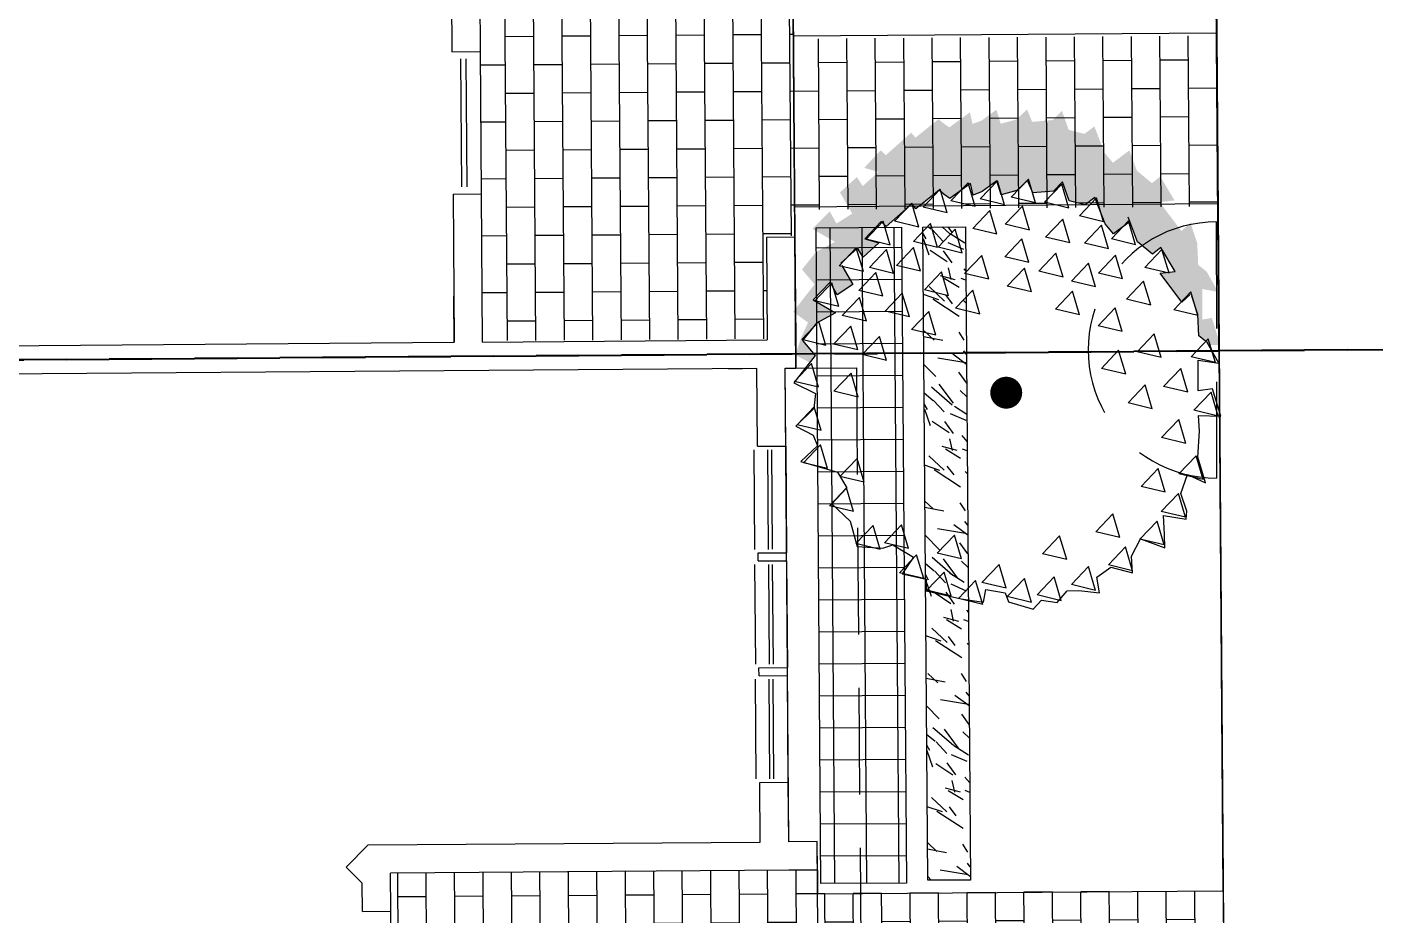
# Model space of a CAD drawing. Header units: feet. Extents: x 919634 to 928945, y 707022 to 708026.
# Drawn here: x 920528.61 to 920560.18, y 707336 to 707356.81 of the extents above; entities that cross this region are included whole.
import ezdxf

# ---------------------------------------------------------------- set-up
doc = ezdxf.new("R2010")
doc.units = ezdxf.units.FT
doc.header["$LTSCALE"] = 20
doc.header["$MEASUREMENT"] = 0
for name, pattern in [('HIDDEN2', [0.1875, 0.125, -0.0625]), ('Site Plan$0$HIDDEN2', [0.1875, 0.125, -0.0625]), ('Site Plan$0$PHANTOM2', [1.25, 0.625, -0.125, 0.125, -0.125, 0.125, -0.125])]:
    doc.linetypes.add(name, pattern=pattern)
for name, color, linetype in [('-u-site-utility clear zone', 252, 'HIDDEN2'), ('-u-site-xref', 7, 'Continuous'), ('LP-ANNO-LABL-SHRB', 2, 'Continuous'), ('Site Plan$0$-u-site-bldg_interior', 252, 'Continuous'), ('Site Plan$0$SP-BLDG-ROOF ABOVE', 4, 'Site Plan$0$HIDDEN2'), ('Site Plan$0$SP-LOT PAVERS', 254, 'Continuous'), ('x-Villa6-LP Block$0$L-002', 253, 'Continuous'), ('x-Villa6-LP Block$0$LK-TREE-013M', 253, 'Continuous'), ('x-Villa6-LP Block$0$LK-TREE-050M', 253, 'Continuous'), ('x-Villa6-LP Block$0$LK-TREE-TRNK', 253, 'Continuous'), ('x-Villa6-LP Block$0$LP-PATT-SHAR', 253, 'Continuous'), ('x-Villa6-LP Block$0$LP-SHAR-BRDR-CONT', 253, 'Continuous'), ('x-Villa6-LP Block$0$LP-TREE', 253, 'Continuous')]:
    doc.layers.add(name, color=color, linetype=linetype)
for name, color, linetype, lineweight in [('Site Plan$0$SP-LOT LINES', 252, 'Site Plan$0$PHANTOM2', 40), ('Site Plan$0$SP-SIDEWALK', 2, 'Continuous', 25), ('SP-BUILDING-FOOTPRINT', 1, 'Continuous', 25)]:
    doc.layers.add(name, color=color, linetype=linetype, lineweight=lineweight)
doc.layers.add('x-Villa6-LP Block$0$LK-TREE-SHAD', color=253, linetype='Continuous', plot=False)
doc.layers.get('-u-site-xref').off()

# ---------------------------------------------------------------- blocks, each defined once
blk = doc.blocks.new('Site Plan')
at = {"layer": 'Site Plan$0$SP-LOT PAVERS', "extrusion": (7.493688696399937e-08, 5.50406518350427e-10, 0.9999999999999972)}
h = blk.add_hatch(dxfattribs=at)
h.set_pattern_fill('AR-B816', color=256, scale=0.0833333333333333, angle=90.42714286982033)
h.set_pattern_definition([(90.42714286982026, (920556.7138356265, 707324.7061918299), (-0.6666481408316781, -0.004969986932764111), []), (180.4271428698204, (920556.7138356265, 707324.7061918299), (-0.6616781538989135, -0.6716181277644416), [0.6666666666666665, -0.6666666666666665])])
h.paths.add_polyline_path([(920546.5894559732, 707352.5288966484), (920546.5940372957, 707351.9143819498), (920545.9273891546, 707351.9094119634), (920545.9453107385, 707349.5055041111), (920539.2788292322, 707349.45580435), (920539.1980808686, 707360.2888366497), (920542.1979836761, 707360.3112014881), (920542.2029536654, 707359.64455305), (920545.869518438, 707359.6718882752), (920545.8874839167, 707357.265816648), (920546.5541042956, 707357.2707864282), (920546.559636051, 707356.5287855976), (920556.4760241717, 707356.6049807748), (920556.5058440941, 707352.6050918251)])
at = {"layer": 'Site Plan$0$SP-LOT PAVERS', "extrusion": (7.493688696399937e-08, 5.504065183504281e-10, 0.9999999999999972)}
h = blk.add_hatch(dxfattribs=at)
h.set_pattern_fill('AR-B816', color=256, scale=0.0833333333333333, angle=90.42714286982033)
h.set_pattern_definition([(90.42714286982026, (920556.6552062625, 707332.5704291075), (-0.6666481408316781, -0.004969986932764111), []), (180.4271428698204, (920556.6552062625, 707332.5704291075), (-0.6616781538989135, -0.6716181277644416), [0.6666666666666665, -0.6666666666666665])])
h.paths.add_polyline_path([(920547.1256417906, 707336.5016670809), (920547.1214978222, 707337.0575173823), (920537.121806872, 707336.9829678236), (920537.1658349872, 707331.0772659495), (920546.49887796, 707331.1468235698), (920546.4939079739, 707331.8134717112), (920547.1605561143, 707331.8184416975), (920547.1554617129, 707332.5017781317), (920556.6552062625, 707332.5704291073), (920556.6253863401, 707336.5703180569)])
at = {"layer": 'Site Plan$0$-u-site-bldg_interior', "extrusion": (7.493688696399936e-08, 5.504065183504201e-10, 0.9999999999999972)}
for p, q in [((920538.5250472965, 707361.13850779, -6.985374219202588e-07), (920538.5616690507, 707356.2262587248, -6.985780082638167e-07)), ((920539.2283171755, 707356.2312287117, -7.485372789531831e-07), (920539.1916954374, 707361.1434777769, -7.484966938048184e-07)), ((920546.5543202069, 707357.2418255564, -1.298081379096783e-06), (920546.5942532069, 707351.8854210781, -1.298125633870426e-06)), ((920538.5616690507, 707356.2262587248, -6.985780082638167e-07), (920539.2283171755, 707356.2312287117, -7.485372789531831e-07)), ((920538.7936040168, 707353.0612331766, -7.142164419038232e-07), (920538.7712390756, 707356.0611498103, -7.141916565030741e-07)), ((920538.9186005432, 707353.0621650491, -7.235838053827235e-07), (920538.896235602, 707356.062081683, -7.235590199819744e-07)), ((920539.2531671101, 707352.8979880075, -7.485648182873491e-07), (920539.2283171755, 707356.2312287117, -7.485372789531831e-07)), ((920538.5865189694, 707352.8930180205, -6.986055464027895e-07), (920539.2531671101, 707352.8979880075, -7.485648182873491e-07)), ((920538.5865189694, 707352.8930180205, -6.986055464027895e-07), (920538.612397003, 707349.4218734909, -6.986342251024774e-07)), ((920539.2790451437, 707349.4268434778, -7.485934969870369e-07), (920539.2531671101, 707352.8979880075, -7.485648182873491e-07)), ((920546.5942532069, 707351.8854210781, -1.298125633870426e-06), (920545.927605066, 707351.8804510911, -1.248166361977142e-06)), ((920545.927605066, 707351.8804510911, -1.248166361977142e-06), (920545.94552665, 707349.476543239, -1.248186223135552e-06)), ((920546.5942532069, 707351.8854210781, -1.298125633870426e-06), (920546.6121749857, 707349.4814870814, -1.298145495244842e-06)), ((920538.6123970037, 707349.4218733988, -6.98634225103238e-07), (920538.6043213756, 707350.5050960523, -6.986252754853493e-07)), ((920502.196760214, 707349.1503880088, 2.030389660051048e-06), (920538.612397003, 707349.4218734909, -6.986342251024774e-07)), ((920539.2790451437, 707349.4268434778, -7.485934969870369e-07), (920545.94552665, 707349.476543239, -1.248186223135552e-06)), ((920546.6121749857, 707349.4814870814, -1.298145495244842e-06), (920546.617144986, 707348.8148371443, -1.298151003126516e-06)), ((920545.7005252953, 707348.808029316, -1.229458629900472e-06), (920504.2016795472, 707348.4986476371, 1.880505968759067e-06)), ((920545.0347540597, 707348.8030658666, -1.179565074163203e-06), (920545.3680660705, 707348.8055514198, -1.204543806695543e-06)), ((920545.7141128363, 707346.9854503826, -1.2294736785928e-06), (920545.7005252953, 707348.808029316, -1.229458629900472e-06)), ((920546.3671733092, 707348.812999302, -1.279417892275831e-06), (920546.6171447942, 707348.8148628863, -1.298151002913835e-06)), ((920546.380760977, 707346.9904203695, -1.279432950477359e-06), (920546.3671733092, 707348.812999302, -1.279417892275831e-06)), ((920545.631403067, 707346.9014981167, -1.223229458087312e-06), (920545.6487980213, 707344.5682296238, -1.223248735621228e-06)), ((920545.7141128363, 707346.9854503826, -1.2294736785928e-06), (920546.380760977, 707346.9904203695, -1.279432950477359e-06)), ((920545.9519176426, 707346.9038876129, -1.24724913780993e-06), (920545.969312597, 707344.57061912, -1.247268415343845e-06)), ((920546.0444937206, 707346.9045777849, -1.254186880772028e-06), (920546.0618886749, 707344.5713092921, -1.254206158305943e-06)), ((920546.380760977, 707346.9904203695, -1.279432950477359e-06), (920546.399398428, 707344.4904898414, -1.279453604977983e-06)), ((920545.7327503163, 707344.4855198547, -1.229494335265709e-06), (920546.399398428, 707344.4904898414, -1.279453604977983e-06)), ((920545.734148125, 707344.2980250651, -1.229495884353256e-06), (920545.7327503163, 707344.4855198547, -1.229494335265709e-06)), ((920546.4007962368, 707344.3029950518, -1.27945515406553e-06), (920546.399398428, 707344.4904898414, -1.279453604977983e-06)), ((920545.6514383268, 707344.2140727988, -1.223251661675484e-06), (920545.668833281, 707341.880804306, -1.223270939209399e-06)), ((920545.7341480961, 707344.2980250649, -1.229495882180971e-06), (920546.4007962368, 707344.3029950518, -1.27945515406553e-06)), ((920545.9719529025, 707344.2164622952, -1.247271341398101e-06), (920545.9893478567, 707341.8831938023, -1.247290618932017e-06)), ((920546.0645289804, 707344.2171524672, -1.254209084360199e-06), (920546.0819239346, 707341.8838839744, -1.254228361894114e-06)), ((920546.4007962368, 707344.3029950518, -1.27945515406553e-06), (920546.4194336878, 707341.8030645237, -1.279475808566154e-06)), ((920545.6888685409, 707339.1933789883, -1.22329314279757e-06), (920545.6714735866, 707341.5266474811, -1.223273865263655e-06)), ((920545.752785576, 707341.798094537, -1.22951653885388e-06), (920546.4194336878, 707341.8030645237, -1.279475808566154e-06)), ((920545.7541833849, 707341.6105997474, -1.229518087941427e-06), (920545.752785576, 707341.798094537, -1.22951653885388e-06)), ((920545.7541833849, 707341.6105997474, -1.229518087941427e-06), (920546.4208314967, 707341.6155697341, -1.279477357653702e-06)), ((920546.0093831166, 707339.1957684846, -1.247312822520188e-06), (920545.9919881623, 707341.5290369774, -1.247293544986272e-06)), ((920546.1019591945, 707339.1964586567, -1.254250565482285e-06), (920546.0845642402, 707341.5297271495, -1.25423128794837e-06)), ((920546.4208314967, 707341.6155697341, -1.279477357653702e-06), (920546.4194336878, 707341.8030645237, -1.279475808566154e-06)), ((920546.4394689477, 707339.115639206, -1.279498012154326e-06), (920546.4208314967, 707341.6155697341, -1.279477357653702e-06)), ((920545.772820807, 707339.110669219, -1.229538740269766e-06), (920546.4394689477, 707339.115639206, -1.279498012154326e-06)), ((920545.7832315351, 707337.7142255624, -1.229550276141153e-06), (920545.772820807, 707339.110669219, -1.229538740269766e-06)), ((920546.4498796972, 707337.7191955394, -1.279509549613571e-06), (920546.4394689477, 707339.115639206, -1.279498012154326e-06)), ((920547.1165278379, 707337.7241655263, -1.329468821498131e-06), (920546.4498796972, 707337.7191955394, -1.279509549613571e-06)), ((920547.1214978249, 707337.0575173822, -1.329474329364991e-06), (920547.1165278379, 707337.7241655263, -1.329468821498131e-06)), ((920536.5959299124, 707337.6457325056, -5.410447939080385e-07), (920536.0800042787, 707337.1220564463, -5.020946982983596e-07)), ((920536.5959299124, 707337.6457325056, -5.410447939080385e-07), (920545.7832315351, 707337.7142255624, -1.229550276141153e-06)), ((920536.4568526446, 707336.7507854503, -5.301301917238597e-07), (920536.0800042787, 707337.1220564463, -5.020946982983596e-07)), ((920546.454849684, 707337.0525474086, -1.279515057480321e-06), (920537.1218068745, 707336.9829678239, -5.800875863816259e-07)), ((920537.1284640625, 707336.0900073451, -5.800949640477486e-07), (920537.1218068745, 707336.9829678239, -5.800875863816259e-07)), ((920547.1214978249, 707337.0575173822, -1.329474329364991e-06), (920546.4548496841, 707337.0525473953, -1.279515057480431e-06)), ((920536.4618159215, 707336.0850373582, -5.301356921544638e-07), (920536.4568526446, 707336.7507854503, -5.301301917238597e-07)), ((920536.4618159215, 707336.0850373582, -5.301356921544638e-07), (920537.1284640625, 707336.0900073451, -5.800949640477486e-07)), ((920537.1533139971, 707332.7567666409, -5.801225033819138e-07), (920537.1284640625, 707336.0900073451, -5.800949640477486e-07))]:
    blk.add_line(p, q, dxfattribs=at)
at = {"layer": 'Site Plan$0$SP-BLDG-ROOF ABOVE', "extrusion": (7.493688696399936e-08, 5.504065183504201e-10, 0.9999999999999972)}
for p, q in [((920546.6171447942, 707348.8148628863, -1.298151002913835e-06), (920548.0356877898, 707348.8254383905, -1.404458019856603e-06)), ((920548.0356877898, 707348.8254383905, -1.404458019856603e-06), (920548.1723624193, 707330.4926160105, -1.40460948618218e-06))]:
    blk.add_line(p, q, dxfattribs=at)
at = {"layer": 'Site Plan$0$SP-LOT LINES', "ltscale": 0.4, "extrusion": (7.493688696399936e-08, 5.504065183504201e-10, 0.9999999999999972)}
for p, q in [((920579.5312222273, 707349.3935887801, -3.129437702447251e-06), (920489.5329281439, 707348.7226346168, 4.023321586026111e-06)), ((920489.5329281456, 707348.7226343865, 4.023321586024208e-06), (920579.5312222289, 707349.3935885498, -3.129437702449154e-06))]:
    blk.add_line(p, q, dxfattribs=at)
at = {"layer": 'Site Plan$0$SP-SIDEWALK'}
for p, q in [((920556.5262443455, 707349.2231884185, -2.039144527096949e-06), (920556.4286951637, 707362.431161526, -2.039144527096949e-06)), ((920556.5262443455, 707349.223188418, -2.039144527096949e-06), (920556.6197930876, 707336.5568671913, -2.039144527096949e-06)), ((920556.5979746879, 707340.6270305405), (920556.7134497114, 707324.9919326324))]:
    blk.add_line(p, q, dxfattribs=at)
at = {"layer": 'Site Plan$0$SP-SIDEWALK', "extrusion": (7.493688696399936e-08, 5.504065183504201e-10, 0.9999999999999972)}
for p, q in [((920546.5595745507, 707356.5983532893, -1.298120951944113e-06), (920556.4584497551, 707356.669888815, -2.039951217821261e-06)), ((920546.5884802474, 707352.598457733, -1.298085486280048e-06), (920556.4873554521, 707352.6699932587, -2.039915752192095e-06)), ((920547.1214978249, 707337.0575173822, -1.329474329364991e-06), (920547.125641794, 707336.5016669764, -1.329478921817632e-06)), ((920547.126098906, 707336.5016703842, -1.329513178249731e-06), (920556.6019052309, 707336.5701485547, -2.039638296537989e-06))]:
    blk.add_line(p, q, dxfattribs=at)
for points, elevation in [([(920555.8217068402, 707444.2194698602), (920556.6690896165, 707330.5559612735)], 0.06937093032053566), ([(920555.8236382285, 707444.219484259), (920556.6710210048, 707330.5559756723)], 0.06937092904151651)]:
    blk.add_lwpolyline(points, dxfattribs=dict(at, elevation=elevation))
blk = doc.blocks.new('x-Villa6-LP Block$0$TREE-EVGR-001')
at = {"layer": 'x-Villa6-LP Block$0$LK-TREE-SHAD'}
blk.add_hatch(color=256, dxfattribs=at).paths.add_polyline_path([(0.1089706438699523, -0.4757895270687129), (0.1079324849648344, -0.5039278319806328), (0.1722425849569049, -0.4844509835266706), (0.1683450062939187, -0.4621619195394686), (0.2404502679496829, -0.4621619195394686), (0.2326551019482395, -0.5000324628521611), (0.2813748786129224, -0.4727648733296661), (0.29696520194031, -0.4532880220641289), (0.3476337679364576, -0.4513403360940913), (0.396264019304823, -0.4358758569983934), (0.3768656295975177, -0.4143343223446152), (0.4450733125903241, -0.3636945124281112), (0.4489708955910316, -0.3987528430191389), (0.5054858295816587, -0.3656421955865525), (0.4898955019165214, -0.3461653471325974), (0.5191273679153312, -0.3111070165415697), (0.5672549638759108, -0.2934702439136743), (0.5386152742434547, -0.2546241515265422), (0.5620007679100354, -0.2351473002610049), (0.624362074232863, -0.2117750798669817), (0.6068229572362327, -0.1884028594729728), (0.6165669125691693, -0.1513968457234967), (0.6613891018953666, -0.1358153635864312), (0.6399524018980287, -0.1143908291624314), (0.6360548188972928, -0.06569870240437581), (0.6652866848961025, -0.0540125922073571), (0.6419011912295218, -0.02869268865489971), (0.6321572402343065, 0.008313327906165568), (0.6652866848961025, 0.01805175213314669), (0.6399524018980287, 0.05311008272417439), (0.6321572402343065, 0.07453461714816001), (0.6594403125638735, 0.08037767224666226), (0.624362074232863, 0.1290697990047249), (0.6341060295657996, 0.1427035923601849), (0.6438499848987362, 0.1543897025571965), (0.600976584904032, 0.2089248844137614), (0.6126693295684618, 0.2186633086407426), (0.5600519742407926, 0.2790415455958168), (0.5717447189052223, 0.2907276557928284), (0.5308201125797325, 0.329681355512335), (0.5210761572468243, 0.2965707108913307), (0.4879467125850283, 0.3335767246408068), (0.5093834125823946, 0.3472105208078489), (0.4734964548200651, 0.3870622876876126), (0.4236366125929578, 0.3588966310048534), (0.4002511232641268, 0.3959026447543295), (0.4294829849251585, 0.4114841268913949), (0.3885583742619474, 0.4523855097693499), (0.3573777232693942, 0.3997980166943904), (0.3339922296028135, 0.4445947715123992), (0.2930676232773237, 0.4777054161333965), (0.2579893849463133, 0.448490140640871), (0.1936792849542428, 0.4991299505573892), (0.1683450062939187, 0.4644221308886216), (0.1332667679629083, 0.4805573219530999), (0.09234215729966877, 0.4952345814289103), (0.07460491585158024, 0.4613917906249796), (0.0909893849463117, 0.448490140640871), (0.1260676232773221, 0.4777054161333965), (0.1669922296028119, 0.4445947715123992), (0.1903777232693926, 0.3997980166943904), (0.2215583742619458, 0.4523855097693499), (0.2624829849251853, 0.4114841268913949), (0.2332511232641252, 0.3959026447543295), (0.2566366125929562, 0.3588966310048534), (0.3064964548200635, 0.3870622876876126), (0.342383412582393, 0.3472105208078489), (0.3209467125850267, 0.3335767246408068), (0.3540761572468227, 0.2965707108913307), (0.3638201125797593, 0.329681355512335), (0.4047447189052207, 0.2907276557928284), (0.3930519742408194, 0.2790415455958168), (0.4456693295684602, 0.2186633086407426), (0.4339765849040305, 0.2089248844137614), (0.4768499848987346, 0.1543897025571965), (0.4671060295657981, 0.1427035923601849), (0.4573620742328615, 0.1290697990047249), (0.4924403125638719, 0.08037767224666226), (0.4651572402343049, 0.07453461714816001), (0.4729524018980271, 0.05311008272417439), (0.498286684896101, 0.01805175213314669), (0.4651572402343049, 0.008313327906165568), (0.4749011912295202, -0.02869268865489971), (0.498286684896101, -0.0540125922073571), (0.4690548188972912, -0.06569870240437581), (0.4729524018980271, -0.1143908291624314), (0.494389101895365, -0.1358153635864312), (0.4495669125691677, -0.1513968457234967), (0.4398229572362311, -0.1884028594729728), (0.4573620742328615, -0.2117750798669817), (0.3950007679100338, -0.2351473002610049), (0.3716152742434531, -0.2546241515265422), (0.4002549638759092, -0.2934702439136743), (0.3521273679153296, -0.3111070165415697), (0.3228955019165198, -0.3461653471325974), (0.3384858295816571, -0.3656421955865525), (0.2819708955910301, -0.3987528430191389), (0.2780733125903225, -0.3636945124281112), (0.2098656295975161, -0.4143343223446152), (0.2292640193048214, -0.4358758569983934), (0.1806337679364844, -0.4513403360940913), (0.1299652019403084, -0.4532880220641289), (0.1143748786128924, -0.4727648733296661)])
at = {"layer": 'x-Villa6-LP Block$0$LK-TREE-013M'}
for p, q in [((-0.1749471218505789, 0.4208986820327283), (-0.160915936416643, 0.4775193815435586)), ((-0.1188965649771774, 0.4370576687571415), (-0.160915936416643, 0.4775193815435586)), ((-0.08579755074086393, 0.4354452148689205), (-0.07176636530692804, 0.4920659143797508)), ((-0.02974699386746238, 0.4516042015933337), (-0.07176636530692804, 0.4920659143797508)), ((0.01608767338453276, 0.4409001615718182), (0.03011885881846865, 0.4975208610826485)), ((0.07213823025793431, 0.4570591482962385), (0.03011885881846865, 0.4975208610826485)), ((0.1143341395054449, 0.4227169976003609), (0.1283653249393808, 0.4793376971111911)), ((0.1703846963788465, 0.4388759843247811), (0.1283653249393808, 0.4793376971111911)), ((-0.08579755074086393, 0.4354452148689205), (-0.02974699386746238, 0.4516042015933337)), ((0.01608767338453276, 0.4409001615718182), (0.07213823025793431, 0.4570591482962385)), ((0.205303089617388, 0.3918056246554613), (0.2193342750513523, 0.4484263241662916)), ((0.2613536464907895, 0.4079646113798816), (0.2193342750513523, 0.4484263241662916)), ((-0.2768323459759756, 0.3608942434154443), (-0.2628011605420113, 0.4175149429262746)), ((-0.2207817891025741, 0.3770532301398575), (-0.2628011605420113, 0.4175149429262746)), ((-0.1749471218505789, 0.4208986820327283), (-0.1188965649771774, 0.4370576687571415)), ((0.1143341395054449, 0.4227169976003609), (0.1703846963788465, 0.4388759843247811)), ((-0.207695943890883, 0.3354378171734425), (-0.1936647584569471, 0.3920585166842798)), ((-0.1516453870174814, 0.3515968038978627), (-0.1936647584569471, 0.3920585166842798)), ((-0.007564253644574137, 0.3481660261468846), (0.006466931789361752, 0.4047867256577149)), ((0.04848630322882741, 0.3643250128713049), (0.006466931789361752, 0.4047867256577149)), ((0.1034178654920197, 0.3481660261468846), (0.1174490509259556, 0.4047867256577149)), ((0.1594684223653928, 0.3643250128713049), (0.1174490509259556, 0.4047867256577149)), ((0.1701956033239185, 0.3271660389251565), (0.1842267887578544, 0.3837867384359868)), ((0.22624616019732, 0.3433250256495768), (0.1842267887578544, 0.3837867384359868)), ((0.205303089617388, 0.3918056246554613), (0.2613536464907895, 0.4079646113798816)), ((0.2871751447181623, 0.3336195016058099), (0.3012063301520982, 0.3902402011166473)), ((0.3432257015915638, 0.3497784883302302), (0.3012063301520982, 0.3902402011166473)), ((-0.3659819170856906, 0.2990714892305277), (-0.3519507316517547, 0.355692188741358)), ((-0.3099313602122891, 0.3152304759549409), (-0.3519507316517547, 0.355692188741358)), ((-0.2768323459759756, 0.3608942434154443), (-0.2207817891025741, 0.3770532301398575)), ((-0.207695943890883, 0.3354378171734425), (-0.1516453870174814, 0.3515968038978627)), ((-0.007564253644574137, 0.3481660261468846), (0.04848630322882741, 0.3643250128713049)), ((0.1034178654920197, 0.3481660261468846), (0.1594684223653928, 0.3643250128713049)), ((0.2871751447181623, 0.3336195016058099), (0.3432257015915638, 0.3497784883302302)), ((0.07794655946065632, 0.2808883252590633), (0.0919777448945922, 0.3375090247699006)), ((0.1339971163340579, 0.2970473119834764), (0.0919777448945922, 0.3375090247699006)), ((0.1701956033239185, 0.3271660389251565), (0.22624616019732, 0.3433250256495768)), ((0.2289550166464949, 0.2881615875296006), (0.2429862020804592, 0.3447822870404309)), ((0.2850055735198964, 0.3043205742540209), (0.2429862020804592, 0.3447822870404309)), ((0.2823669751465161, 0.262489606945266), (0.2963981605804804, 0.3191103064560963)), ((0.3384175320199176, 0.2786485936696792), (0.2963981605804804, 0.3191103064560963)), ((0.3490340307942859, 0.2699784235581433), (0.3630652162282217, 0.3265991230689735)), ((0.4050845876676874, 0.2861374102825565), (0.3630652162282217, 0.3265991230689735)), ((-0.3659819170856906, 0.2990714892305277), (-0.3099313602122891, 0.3152304759549409)), ((-0.3647756345556559, 0.2323072228889984), (-0.35074444912172, 0.2889279223998358)), ((-0.3087250776822543, 0.2484662096134116), (-0.35074444912172, 0.2889279223998358)), ((0.07794655946065632, 0.2808883252590633), (0.1339971163340579, 0.2970473119834764)), ((0.2289550166464949, 0.2881615875296006), (0.2850055735198964, 0.3043205742540209)), ((0.3490340307942859, 0.2699784235581433), (0.4050845876676874, 0.2861374102825565)), ((-0.4351183191707548, 0.1972457676722996), (-0.4210871337368189, 0.2538664671831299)), ((-0.3790677622973817, 0.2134047543967128), (-0.4210871337368189, 0.2538664671831299)), ((0.179831783586053, 0.2263388333446841), (0.1938629690199889, 0.2829595328555143)), ((0.2358823404594546, 0.2424978200691044), (0.1938629690199889, 0.2829595328555143)), ((0.2823669751465161, 0.262489606945266), (0.3384175320199176, 0.2786485936696792)), ((0.2871751447181623, 0.1990640832399322), (0.3012063301520982, 0.2556847827507625)), ((0.3432257015915638, 0.2152230699643525), (0.3012063301520982, 0.2556847827507625)), ((0.3908797478457871, 0.2027007226703148), (0.4049109332797229, 0.2593214221811593)), ((0.4469303047191886, 0.2188597093947351), (0.4049109332797229, 0.2593214221811593)), ((-0.3647756345556559, 0.2323072228889984), (-0.3087250776822543, 0.2484662096134116)), ((0.179831783586053, 0.2263388333446841), (0.2358823404594546, 0.2424978200691044)), ((-0.4351183191707548, 0.1972457676722996), (-0.3790677622973817, 0.2134047543967128)), ((0.1361666875323237, 0.1645160791597675), (0.1501978729662596, 0.2211367786705978)), ((0.1922172444057253, 0.1806750658841807), (0.1501978729662596, 0.2211367786705978)), ((0.2289550166464949, 0.1336046979197505), (0.2429862020804592, 0.1902253974305808)), ((0.2850055735198964, 0.1497636846441637), (0.2429862020804592, 0.1902253974305808)), ((0.2871751447181623, 0.1990640832399322), (0.3432257015915638, 0.2152230699643525)), ((0.3427669659111814, 0.1590072464141628), (0.3567981513451173, 0.2156279459250001)), ((0.3988175227845829, 0.175166233138583), (0.3567981513451173, 0.2156279459250001)), ((0.3908797478457871, 0.2027007226703148), (0.4469303047191886, 0.2188597093947351)), ((0.4236285698860911, 0.1354230134873831), (0.437659755320027, 0.1920437129982133)), ((0.4796791267594926, 0.1515820002117962), (0.437659755320027, 0.1920437129982133)), ((-0.4769470063782535, 0.133136656281394), (-0.4629158209443176, 0.1897573557922243)), ((-0.4208964495048519, 0.1492956430058143), (-0.4629158209443176, 0.1897573557922243)), ((-0.3896338441147975, 0.1081482716777487), (-0.3756026586808616, 0.1647689711885789)), ((-0.333583287241396, 0.1243072584021689), (-0.3756026586808616, 0.1647689711885789)), ((0.1361666875323237, 0.1645160791597675), (0.1922172444057253, 0.1806750658841807)), ((0.3427669659111814, 0.1590072464141628), (0.3988175227845829, 0.175166233138583)), ((-0.4769470063782535, 0.133136656281394), (-0.4208964495048519, 0.1492956430058143)), ((0.2289550166464949, 0.1336046979197505), (0.2850055735198964, 0.1497636846441637)), ((0.3290208617696635, 0.1008750011120867), (0.3430520472035994, 0.1574957006229312)), ((0.385071418643065, 0.117033987836507), (0.3430520472035994, 0.1574957006229312)), ((0.4236285698860911, 0.1354230134873831), (0.4796791267594926, 0.1515820002117962)), ((-0.4969772052469068, 0.05905372646627427), (-0.4829460198129709, 0.1156744259771045)), ((-0.4409266483735053, 0.07521271319068745), (-0.4829460198129709, 0.1156744259771045)), ((-0.3896338441147975, 0.1081482716777487), (-0.333583287241396, 0.1243072584021689)), ((0.1852899205927656, 0.06087204203390684), (0.1993211060267015, 0.1174927415447371)), ((0.2413404774661672, 0.07703102875832002), (0.1993211060267015, 0.1174927415447371)), ((0.2671619756935399, 0.03905224692717013), (0.2811931611274758, 0.0956729464380146)), ((0.3232125325669415, 0.05521123365159042), (0.2811931611274758, 0.0956729464380146)), ((0.3290208617696635, 0.1008750011120867), (0.385071418643065, 0.117033987836507)), ((0.4381836019040009, 0.06996362816719426), (0.4522147873379367, 0.1265843276780316)), ((0.4942341587774024, 0.08612261489160744), (0.4522147873379367, 0.1265843276780316)), ((-0.4969772052469068, 0.05905372646627427), (-0.4409266483735053, 0.07521271319068745)), ((0.1852899205927656, 0.06087204203390684), (0.2413404774661672, 0.07703102875832002)), ((0.3726859578233928, 0.0190507673880802), (0.3867171432573286, 0.07567146689891047)), ((0.4287365146967943, 0.03520975411250049), (0.3867171432573286, 0.07567146689891047)), ((0.4381836019040009, 0.06996362816719426), (0.4942341587774024, 0.08612261489160744)), ((-0.4596898562604395, 0.003783748969567569), (-0.4456586708265036, 0.06040444848039783)), ((-0.4036392993870379, 0.01994273569398075), (-0.4456586708265036, 0.06040444848039783)), ((0.2671619756935399, 0.03905224692717013), (0.3232125325669415, 0.05521123365159042)), ((0.3726859578233928, 0.0190507673880802), (0.4287365146967943, 0.03520975411250049)), ((0.4418223599084854, 0.0008676034166228419), (0.4558535453424213, 0.05748830292745311)), ((0.4978729167818869, 0.01702659014103602), (0.4558535453424213, 0.05748830292745311)), ((-0.4933384472424223, -0.05550020406539602), (-0.4793072618084864, 0.001120495445434244)), ((-0.4372878903690207, -0.03934121734097573), (-0.4793072618084864, 0.001120495445434244)), ((-0.4596898562604395, 0.003783748969567569), (-0.4036392993870379, 0.01994273569398075)), ((0.3053689347405566, -0.05550020406539602), (0.3194001201744925, 0.001120495445434244)), ((0.3614194916139581, -0.03934121734097573), (0.3194001201744925, 0.001120495445434244)), ((0.4418223599084854, 0.0008676034166228419), (0.4978729167818869, 0.01702659014103602)), ((0.236232532655464, -0.06095515076829372), (0.2502637180893998, -0.004334451257463456)), ((0.2922830895288655, -0.04479616404388054), (0.2502637180893998, -0.004334451257463456)), ((0.3817828528345899, -0.05731851963302859), (0.3958140382685258, -0.0006978201221983227)), ((0.4378334097079914, -0.0411595329086083), (0.3958140382685258, -0.0006978201221983227)), ((0.4454611179129699, -0.07186505246922081), (0.4594923033469058, -0.01524435295839055)), ((0.5015116747863715, -0.05570606574480053), (0.4594923033469058, -0.01524435295839055)), ((-0.4933384472424223, -0.05550020406539602), (-0.4372878903690207, -0.03934121734097573)), ((0.236232532655464, -0.06095515076829372), (0.2922830895288655, -0.04479616404388054)), ((0.3053689347405566, -0.05550020406539602), (0.3614194916139581, -0.03934121734097573)), ((0.3817828528345899, -0.05731851963302859), (0.4378334097079914, -0.0411595329086083)), ((0.4454611179129699, -0.07186505246922081), (0.5015116747863715, -0.05570606574480053)), ((-0.4898898862905128, -0.1255692016943044), (-0.4758587008565769, -0.06894850218347415)), ((-0.4338393294171112, -0.1094102149698841), (-0.4758587008565769, -0.06894850218347415)), ((-0.3932726021192536, -0.1391427616521668), (-0.3792414166853462, -0.0825220621413294)), ((-0.3372220452458805, -0.1229837749277465), (-0.3792414166853462, -0.0825220621413294)), ((0.2708007336979961, -0.1355061222217699), (0.2848319191319604, -0.07888542271093968)), ((0.3268512905713976, -0.1193471354973568), (0.2848319191319604, -0.07888542271093968)), ((0.4327254648972882, -0.1500526550579622), (0.4467566503312241, -0.0934319555471319)), ((0.4887760217706898, -0.133893668333549), (0.4467566503312241, -0.0934319555471319)), ((-0.4898898862905128, -0.1255692016943044), (-0.4338393294171112, -0.1094102149698841)), ((-0.3932726021192536, -0.1391427616521668), (-0.3372220452458805, -0.1229837749277465)), ((0.1816511625882811, -0.1736907657323314), (0.1956823480222454, -0.1170700662214941)), ((0.2377017194616826, -0.1575317790079112), (0.1956823480222454, -0.1170700662214941)), ((0.2708007336979961, -0.1355061222217699), (0.3268512905713976, -0.1193471354973568)), ((0.3508534097965423, -0.1518709706255947), (0.3648845952304782, -0.09525027111476447)), ((0.4069039666699155, -0.1357119839011816), (0.3648845952304782, -0.09525027111476447)), ((-0.4660477622088308, -0.206420462539981), (-0.4520165767748949, -0.1497997630291508)), ((-0.4099972053354293, -0.1902614758155607), (-0.4520165767748949, -0.1497997630291508)), ((0.1816511625882811, -0.1736907657323314), (0.2377017194616826, -0.1575317790079112)), ((0.2471488066688892, -0.2118754092428787), (0.2611799921028251, -0.1552547097320485)), ((0.3031993635422907, -0.1957164225184655), (0.2611799921028251, -0.1552547097320485)), ((0.3508534097965423, -0.1518709706255947), (0.4069039666699155, -0.1357119839011816)), ((0.4327254648972882, -0.1500526550579622), (0.4887760217706898, -0.133893668333549)), ((0.3362983777786042, -0.2427867904829029), (0.3503295632125685, -0.1861660909720655)), ((0.3923489346520057, -0.2266278037584897), (0.3503295632125685, -0.1861660909720655)), ((0.3999766428569842, -0.2318768970771004), (0.4140078282909201, -0.1752561975662701)), ((0.4560271997303857, -0.2157179103526801), (0.4140078282909201, -0.1752561975662701)), ((-0.4660477622088308, -0.206420462539981), (-0.4099972053354293, -0.1902614758155607)), ((-0.3423299900565837, -0.2646065855896325), (-0.3282988046226194, -0.2079858860788022)), ((-0.2862794331831822, -0.2484475988652122), (-0.3282988046226194, -0.2079858860788022)), ((0.1416248245390364, -0.273698171722927), (0.1556560099729722, -0.2170774722120825)), ((0.1976753814124379, -0.2575391849985067), (0.1556560099729722, -0.2170774722120825)), ((0.2471488066688892, -0.2118754092428787), (0.3031993635422907, -0.1957164225184655)), ((0.2653425966912835, -0.2755164872905596), (0.2793737821252193, -0.2188957877797222)), ((0.321393153564685, -0.2593575005661393), (0.2793737821252193, -0.2188957877797222)), ((0.3999766428569842, -0.2318768970771004), (0.4560271997303857, -0.2157179103526801)), ((-0.4205632871528451, -0.2936996512620169), (-0.4065321017189092, -0.2370789517511867)), ((-0.364512730279472, -0.2775406645375966), (-0.4065321017189092, -0.2370789517511867)), ((-0.3423299900565837, -0.2646065855896325), (-0.2862794331831822, -0.2484475988652122)), ((0.04155897941589615, -0.2809714339934573), (0.05559016484980361, -0.224350734482627)), ((0.09760953628926927, -0.264812447269037), (0.05559016484980361, -0.224350734482627)), ((0.3362983777786042, -0.2427867904829029), (0.3923489346520057, -0.2266278037584897)), ((0.3453952727898013, -0.3064278685305766), (0.3594264582237372, -0.2498071690197463)), ((0.4014458296632029, -0.2902688818061563), (0.3594264582237372, -0.2498071690197463)), ((-0.4205632871528451, -0.2936996512620169), (-0.364512730279472, -0.2775406645375966)), ((0.04155897941589615, -0.2809714339934573), (0.09760953628926927, -0.264812447269037)), ((0.1416248245390364, -0.273698171722927), (0.1976753814124379, -0.2575391849985067)), ((0.2034837106151599, -0.3409758726107412), (0.2175148960490958, -0.284355173099911)), ((0.2595342674885615, -0.324816885886321), (0.2175148960490958, -0.284355173099911)), ((0.2653425966912835, -0.2755164872905596), (0.321393153564685, -0.2593575005661393)), ((-0.360523780078978, -0.3682506227154931), (-0.3464925946450137, -0.3116299232046629)), ((-0.3044732232055765, -0.3520916359910728), (-0.3464925946450137, -0.3116299232046629)), ((-0.2368060079267025, -0.3718872538507583), (-0.2227748224927666, -0.315266554339928)), ((-0.1807554510533009, -0.3557282671263451), (-0.2227748224927666, -0.315266554339928)), ((-0.04031307568487819, -0.3427941881783738), (-0.0262818902509423, -0.2861734886675436)), ((0.01573748118852336, -0.3266352014539535), (-0.0262818902509423, -0.2861734886675436)), ((0.0797659384629128, -0.364613991580228), (0.09379712389684869, -0.3079932920693906)), ((0.1358164953362859, -0.3484550048558077), (0.09379712389684869, -0.3079932920693906)), ((0.3453952727898013, -0.3064278685305766), (0.4014458296632029, -0.2902688818061563)), ((-0.04031307568487819, -0.3427941881783738), (0.01573748118852336, -0.3266352014539535)), ((0.2034837106151599, -0.3409758726107412), (0.2595342674885615, -0.324816885886321)), ((0.2780782497069652, -0.3846154711193179), (0.292109435140901, -0.3279947716084877)), ((0.3341288065803667, -0.3684564843948976), (0.292109435140901, -0.3279947716084877)), ((-0.360523780078978, -0.3682506227154931), (-0.3044732232055765, -0.3520916359910728)), ((-0.2957471033798527, -0.4187691509456783), (-0.2817159179459168, -0.3621484514348481)), ((-0.2396965465064511, -0.4026101642212581), (-0.2817159179459168, -0.3621484514348481)), ((-0.2368060079267025, -0.3718872538507583), (-0.1807554510533009, -0.3557282671263451)), ((-0.1221851307856525, -0.4209817990622398), (-0.1081539453516882, -0.3643610995514024)), ((-0.06613457391225097, -0.4048228123378266), (-0.1081539453516882, -0.3643610995514024)), ((-0.002106116637861533, -0.4264367457651446), (0.01192506879607436, -0.3698160462543072)), ((0.05394444023554001, -0.4102777590407243), (0.01192506879607436, -0.3698160462543072)), ((0.0797659384629128, -0.364613991580228), (0.1358164953362859, -0.3484550048558077)), ((0.2780782497069652, -0.3846154711193179), (0.3341288065803667, -0.3684564843948976)), ((-0.2957471033798527, -0.4187691509456783), (-0.2396965465064511, -0.4026101642212581)), ((-0.207695943890883, -0.4609847581404267), (-0.1936647584569471, -0.4043640586295965)), ((-0.1516453870174814, -0.4448257714160135), (-0.1936647584569471, -0.4043640586295965)), ((-0.1221851307856525, -0.4209817990622398), (-0.06613457391225097, -0.4048228123378266)), ((-0.002106116637861533, -0.4264367457651446), (0.05394444023554001, -0.4102777590407243)), ((0.1780124045838249, -0.4518931720071393), (0.1920435900177608, -0.3952724724963019)), ((0.2340629614571981, -0.4357341852827261), (0.1920435900177608, -0.3952724724963019)), ((-0.05850686570727248, -0.4973510860833557), (-0.04447568027333659, -0.4407303865725112)), ((-0.002456308833870935, -0.4811920993589354), (-0.04447568027333659, -0.4407303865725112)), ((0.06703028544723111, -0.4918961310853263), (0.081061470881167, -0.435275431574496)), ((0.1230808423206327, -0.475737144360906), (0.081061470881167, -0.435275431574496)), ((0.1780124045838249, -0.4518931720071393), (0.2340629614571981, -0.4357341852827261)), ((-0.207695943890883, -0.4609847581404267), (-0.1516453870174814, -0.4448257714160135)), ((-0.05850686570727248, -0.4973510860833557), (-0.002456308833870935, -0.4811920993589354)), ((0.06703028544723111, -0.4918961310853263), (0.1230808423206327, -0.475737144360906))]:
    blk.add_line(p, q, dxfattribs=at)
at = {"layer": 'x-Villa6-LP Block$0$LK-TREE-050M'}
for points in [[(0.3014588019191535, 0.384216534557325), (0.2566366125929562, 0.3588966310048534), (0.2332511232641252, 0.3959026447543295), (0.2624829849251853, 0.4114841268913949), (0.2215583742619458, 0.4523855097693499), (0.1903777232693926, 0.3997980166943904), (0.1669922296028119, 0.4445947715123992), (0.1260676232773221, 0.4777054161333965), (0.0909893849463117, 0.448490140640871), (0.02667928495424121, 0.4991299505573892), (0.001345006293917095, 0.448490140640871), (-0.03373323203709333, 0.4523855097693499), (-0.0746578427003044, 0.4952345814289103), (-0.0960945426976707, 0.4543331957393804), (-0.1214288213580232, 0.4445947715123992), (-0.1584558490205268, 0.4835484712318987), (-0.1837901320186006, 0.3978503307243599), (-0.2208171596811042, 0.3764257963003672), (-0.2578441873435793, 0.4114841268913949), (-0.2987687936690691, 0.3686350552318345), (-0.359181310660432, 0.3530535759063511), (-0.3630788936611395, 0.2926753389512768), (-0.3552837319974458, 0.2693031185572607), (-0.3845155936585058, 0.220610994610773), (-0.4234914106525025, 0.247878584133268), (-0.4371329489861466, 0.1913957191182476), (-0.4644160213157136, 0.1913957191182476), (-0.4839039319815868, 0.1095929477391877), (-0.4916990936452805, 0.05700545185264616), (-0.4624672319842205, 0.05116239675413681), (-0.4702623936479426, 0.006365641936127986), (-0.4916990936452805, -0.001425099132404739), (-0.5092382106419393, -0.05985564730586646), (-0.487801510644573, -0.07933249857140368), (-0.4936478829767736, -0.116338515132469), (-0.4663648106472067, -0.1397107355264779), (-0.4663648106472067, -0.1669783250489729), (-0.4722111829794073, -0.2156704489954677), (-0.4351841596546535, -0.2098273938969584), (-0.4117986659880728, -0.2429380413295377), (-0.4254402043217169, -0.2935778512460558), (-0.3864643873277203, -0.2916301652760183), (-0.3455397766645092, -0.313054699700011), (-0.3669764766618755, -0.3695375675266064), (-0.3357958213315726, -0.3695375675266064), (-0.2909736320053753, -0.367589881556583), (-0.3007175873383119, -0.4201773774431246), (-0.2812296766724387, -0.422125060601573), (-0.2403050660092276, -0.4084912672461201), (-0.1954828766830303, -0.4240727465715963), (-0.2149707873488751, -0.4669218182311567), (-0.1545582660197908, -0.4493926529356429), (-0.0941457490284563, -0.4532880220641289), (-0.05711872136595275, -0.4513403360940913), (-0.05906751503516716, -0.5039278319806328), (0.005242584956903329, -0.4844509835266706), (0.001345006293917095, -0.4513403360940913), (0.07345026794968135, -0.4513403360940913), (0.06565510194823787, -0.5000324628521611), (0.1143748786128924, -0.4727648733296661), (0.1299652019403084, -0.4532880220641289), (0.1806337679364844, -0.4513403360940913), (0.2235071679311886, -0.4377065427386384)], [(0.39889834657302, -0.2916301652760183), (0.3716152742434531, -0.2546241515265422), (0.3950007679100338, -0.2351473002610049), (0.4573620742328615, -0.2117750798669817), (0.4398229572362311, -0.1884028594729728), (0.4495669125691677, -0.1513968457234967), (0.494389101895365, -0.1358153635864312), (0.4729524018980271, -0.1143908291624314), (0.4690548188972912, -0.06569870240437581), (0.498286684896101, -0.0540125922073571), (0.4749011912295202, -0.02869268865489971), (0.4651572402343049, 0.008313327906165568), (0.498286684896101, 0.01805175213314669), (0.4729524018980271, 0.05311008272417439), (0.4651572402343049, 0.07453461714816001), (0.4924403125638719, 0.08037767224666226), (0.4573620742328615, 0.1290697990047249), (0.4671060295657981, 0.1427035923601849), (0.4768499848987346, 0.1543897025571965), (0.4339765849040305, 0.2089248844137614), (0.4456693295684602, 0.2186633086407426), (0.3930519742408194, 0.2790415455958168), (0.4047447189052207, 0.2907276557928284), (0.3638201125797593, 0.329681355512335), (0.3540761572468227, 0.2965707108913307), (0.3209467125850267, 0.3335767246408068), (0.342383412582393, 0.3472105208078489), (0.3073051742513826, 0.3861642205273483)], [(0.2274047465941749, -0.4338111707985775), (0.2098656295975161, -0.4143343223446152), (0.2780733125903225, -0.3636945124281112), (0.2819708955910301, -0.3987528430191389), (0.3384858295816571, -0.3656421955865525), (0.3228955019165198, -0.3461653471325974), (0.3521273679153296, -0.3111070165415697), (0.410591095575171, -0.2896824793059949)]]:
    blk.add_lwpolyline(points, dxfattribs=at)
at = {"layer": 'x-Villa6-LP Block$0$LK-TREE-TRNK', "const_width": 0.03749999999999999}
blk.add_lwpolyline([(-0.007023873626593513, -0.01738469727311553, 1), (0.007023873626508248, 0.01738469727314396, 1)], format="xyb", close=True, dxfattribs=at)
blk = doc.blocks.new('x-Villa6-LP Block', base_point=(60.56777102686465, 154.948772139498, 6.35512269888012e-07))
at = {"layer": 'x-Villa6-LP Block$0$LP-PATT-SHAR'}
h = blk.add_hatch(dxfattribs=at)
h.set_pattern_fill('ANSI37', color=256, scale=6, angle=45)
h.set_pattern_definition([(90, (66.81860339548439, 162.3670482701855), (-0.7500000000000001, -8.673617379884035e-19), []), (180, (66.81860339548439, 162.3670482701855), (-5.464378949326942e-17, -0.75), [])])
h.paths.add_polyline_path([(66.81860339536797, 162.3678366929526), (66.8207992251264, 164.3678366929526), (82.18420799670275, 164.3670482701855), (82.18420799670275, 162.3670482701855)])
h = blk.add_hatch(dxfattribs=at)
h.set_pattern_fill('LAFX-C235-MULCH', color=256, scale=4, pattern_type=2)
h.set_pattern_definition([(4.23639479906, (922375.614484788, 708259.5411276674), (-55.99999999996308, -3.999999999998226), [0.196788, -108.099101158]), (11.88865803960001, (922378.0421647881, 708261.5690476677), (-19.99999999998795, -3.999999999987125), [0.2822600000000001, -77.38369009040001]), (18.75865034779998, (922374.451488788, 708261.0893276675), (-12.00135249324568, -3.99594023142041), [0.40684, -210.8370881116]), (26.56505117709998, (922374.625936788, 708259.9118076673), (3.99999999999884, 4.000000000001912), [0.195036, -8.74923497568]), (29.29136217100001, (922374.545964788, 708260.5369676674), (-99.99999999996487, -56.00000000001631), [0.34172, -187.7008469828]), (30.57922687249996, (922378.194804788, 708262.3541676673), (-67.99999999995879, -39.99999999999294), [0.18574, -102.0297179592]), (30.96375653209998, (922377.3080447881, 708260.3043276673), (-7.999999999990194, -3.99999999999663), [0.5933599999999999, -22.7304477954]), (31.6075022462, (922378.049444788, 708261.1547276675), (-20.00000000002493, -11.9999999999917), [0.2219, -60.8354494424]), (33.69006752600001, (922376.6175247881, 708258.5743876674), (-7.999999999996396, -3.999999999999507), [0.262072, -14.16013209604]), (34.69515353119998, (922377.039124788, 708262.1578076674), (-11.99999999999839, -7.999999999988334), [0.3447799999999999, -62.90077335639998]), (35.18874313199998, (922376.050564788, 708258.1746116673), (-107.9704025626283, -76.04204212472915), [0.69372, -214.6014234584]), (35.7538872544, (922377.7732447879, 708259.9190876674), (-28.00000000002642, -19.99999999999163), [0.44784, -122.7755438572]), (36.41637851989999, (922375.2946447879, 708259.7010076673), (-76.01414970793456, -55.98079174272708), [0.5509599999999999, -208.255153236]), (36.86989764579999, (922374.7640391879, 708261.7507676672), (-12.00000000000615, -7.999999999990781), [0.145372, -19.85462805224]), (37.1847064532, (922374.836724788, 708261.2201676675), (-15.99999999999958, -11.99999999998536), [0.26458, -145.3376168468]), (38.99099404249998, (922376.2686447881, 708260.4569676676), (-20.0000000000038, -15.99999999999983), [0.1963880000000001, -107.877662002]), (39.61068823999997, (922375.9270047881, 708261.5908476674), (-91.99999999997937, -75.99999999991098), [0.82084, -149.7514050452]), (40.50284838529998, (922377.6932847879, 708261.2710476675), (-135.9659065597899, -116.0399597267622), [0.45884, -215.1704678476]), (41.34777721970001, (922374.844004788, 708260.7041676674), (-31.99999999991817, -27.9999999999343), [0.24204, -132.9645501448]), (42.58049078329999, (922378.1294047879, 708258.6107276675), (-47.99999999992922, -43.99999999986755), [0.365244, -200.632269924]), (42.84703721089998, (922375.265564788, 708260.9294076673), (-107.9619766122515, -100.0410496043131), [0.68404, -222.9227381596]), (43.3634229584, (922376.1886847881, 708261.2855676677), (-68.00000000007915, -64.00000000011225), [0.359924, -98.67542319200001]), (43.95837332399998, (922376.472164788, 708261.0457276673), (-107.9999999998423, -103.9999999998839), [0.5654399999999999, -155.023745074]), (44.02897806889997, (922375.7234847881, 708261.7943676674), (-116.0000000001742, -112.0000000000871), [0.303284, -166.5978840112]), (44.11859600339999, (922374.567804788, 708258.4871676675), (-123.9413914751457, -120.0605325627017), [0.6684, -177.5451185268]), (45.9093804492, (922377.169964788, 708260.6459276677), (120.0000000000683, 124.0000000000745), [0.32384, -177.8895149972]), (46.19348942400001, (922377.7078047879, 708260.7985676675), (88.04075343188468, 91.96100116411901), [0.49352, -132.4726452916]), (46.4943335913, (922378.456484788, 708261.9179276676), (71.96612476155346, 76.03207801210894), [0.5912799999999998, -109.7536501416]), (47.29061004259997, (922378.1948047881, 708260.4496876675), (44.00000000004976, 47.99999999998923), [0.51436, -70.252845592]), (47.29061004259997, (922374.676804788, 708261.6561676675), (44.00000000004976, 47.99999999998923), [0.1286, -70.6386294368]), (47.81555668419998, (922375.614484788, 708260.7622476673), (76.0000000000326, 84.00000000000308), [0.3139000000000001, -172.4286839816]), (48.6913859865, (922376.959164788, 708258.5016996673), (27.99999999997342, 32.00000000002454), [0.63864, -175.0884164632]), (48.945186229, (922375.229244788, 708261.7870876676), (80.00000000014167, 92.00000000004077), [0.2988080000000001, -164.139629128]), (49.28915332879996, (922375.1565247881, 708258.6834076674), (23.98960873812288, 28.00890345213219), [0.41232, -189.6192475584]), (50.5275401517, (922374.7640391879, 708260.2316076678), (35.99999999987129, 43.9999999999118), [0.6402800000000002, -87.45056517160002]), (50.59933933650001, (922377.1190447881, 708259.8245676676), (35.999999999971, 43.99999999993226), [0.2633799999999999, -144.6779873448]), (51.66665989089997, (922378.4274047881, 708259.3230476674), (59.9999999999058, 75.99999999987719), [0.398448, -218.8730720772]), (52.12501634889999, (922376.464884788, 708260.2025676674), (12.00000000000035, 15.99999999999941), [0.165748, -45.44126748160001]), (52.5238204386, (922375.556324788, 708261.5763276672), (52.00000000003288, 67.99999999994802), [0.274768, -150.9336970072]), (52.74471054639998, (922375.8252447881, 708259.1631276676), (12.00571148050184, 15.99571479635884), [0.64836, -124.9541741904]), (52.853313302, (922377.678764788, 708259.1413276676), (11.99999999998811, 15.99999999999677), [0.300924, -165.3010089128]), (52.853313302, (922374.5677887881, 708259.0904476674), (11.99999999998811, 15.99999999999677), [0.6018399999999999, -165.0000854696]), (53.42696902149997, (922376.871924788, 708261.9324876677), (80.00000000000671, 108.0000000000848), [0.280572, -154.1215008996]), (55.0079798014, (922378.2166047881, 708259.8827276673), (8.000000000000007, 11.99999999998184), [0.2661719999999998, -48.56004884799998]), (55.58163552089999, (922376.9010047881, 708260.2534476676), (51.97263882129675, 76.0187135771123), [0.4758, -169.2769596504]), (55.88552705469999, (922377.046364788, 708261.0675276675), (7.999999999982266, 11.99999999999247), [0.54432, -149.2288414084]), (56.30993247399999, (922376.3704047881, 708258.9959676677), (3.999999999999508, 7.999999999996394), [0.7338, -13.68840068556]), (56.30993247399999, (922375.4545647879, 708259.3012476674), (3.999999999999508, 7.999999999996394), [0.28828, -14.13392479544]), (56.59217541029997, (922377.9694847881, 708262.0124476674), (108.0552685508548, 163.9635902827126), [0.40924, -210.3797519764]), (57.1442780496, (922374.400608788, 708259.5629276676), (36.02656141108064, 55.98291590184689), [0.41532, -147.1516050132]), (57.99461679189999, (922375.723484788, 708258.5525796675), (11.99999999999397, 19.99999999998042), [0.4114399999999999, -37.32449366455998]), (60.708637829, (922376.791964788, 708258.2036876675), (56.00000000001633, 99.99999999996488), [0.3417, -187.7008469828]), (62.81888891449999, (922376.130524788, 708260.1880076673), (4.000000000003782, 7.999999999999432), [0.302324, -166.0707500204]), (65.17945866449996, (922377.555164788, 708261.8743276676), (23.98016984858512, 52.00914779172929), [0.64068, -237.3845405396]), (66.25050550709999, (922375.9415647881, 708258.9014876672), (27.99999999999469, 63.99999999988719), [0.397056, -108.8549478608]), (68.1985905136, (922375.9996847879, 708260.5150876675), (4.000000000010463, 11.999999999997), [0.5479999999999999, -20.99266290064]), (68.45902408149998, (922376.450364788, 708261.5326876672), (51.99999999990813, 132.0000000000264), [0.296948, -163.116638836]), (69.1022345012, (922375.1420047879, 708259.3012476674), (31.96079913338266, 84.01492319077363), [0.42792, -145.1742755116]), (69.22774531799999, (922378.3474447881, 708259.1122476676), (11.99999999996874, 31.99999999999514), [0.225444, -123.83905563]), (70.34617594189996, (922376.901004788, 708259.2140076674), (4.000000000006307, 11.99999999998665), [0.6483199999999999, -58.81594217839999]), (70.97439396239997, (922377.5333647879, 708258.7197676672), (4.000000000009033, 12.00000000000449), [0.44592, -122.2569542368]), (71.56505117709997, (922375.4182047881, 708260.1734876673), (-1.536330090923244e-12, 4.000000000002049), [0.6205999999999995, -12.02850691587999]), (72.97947438849997, (922377.446164788, 708259.2939676674), (43.99999999994676, 144.0000000000047), [0.3724759999999998, -204.6055718795999]), (74.84593194969999, (922375.425484788, 708262.0124476677), (39.99999999994553, 147.9999999999274), [0.361464, -198.555606126]), (78.69006752600002, (922375.0402447879, 708258.1019276675), (-6.269464114527779e-13, 4.000000000000169), [0.593, -19.80307453568]), (79.91940201249999, (922378.1003247881, 708259.2285676672), (11.99999999994069, 67.99999999995808), [0.6644399999999998, -182.1578872004]), (93.06648550109996, (922376.486684788, 708259.7955276674), (3.963425912546002, -76.00191612744558), [0.4076399999999998, -147.8084333903999])])
h.paths.add_polyline_path([(82.18420799670275, 161.8670482703019), (82.18420799670275, 160.8670482701855), (66.87792154110502, 160.8678366928361), (66.88124602730386, 161.8678366929526)])
at = {"layer": 'x-Villa6-LP Block$0$L-002'}
blk.add_lwpolyline([(82.18420799670275, 161.8670482703019), (82.18420799670275, 160.8670482701855), (66.87792154110502, 160.8678366928361), (66.88124602730386, 161.8678366929526)], close=True, dxfattribs=at)
at = {"layer": 'x-Villa6-LP Block$0$LP-SHAR-BRDR-CONT'}
blk.add_lwpolyline([(66.81860339536797, 162.3678366929526), (66.8207992251264, 164.3678366929526), (82.18420799670275, 164.3670482701855), (82.18420799670275, 162.3670482701855)], close=True, dxfattribs=at)
at = {"layer": 'x-Villa6-LP Block$0$LP-TREE', "xscale": 9.969515389928139, "yscale": 9.969515389928139, "zscale": 9.553646090099173}
blk.add_blockref('x-Villa6-LP Block$0$TREE-EVGR-001', (78.29019100649748, 159.9430700038793), dxfattribs=at)
blk = doc.blocks.new('A$C2b7dc3a7')
at = {"layer": '-u-site-utility clear zone'}
blk.add_lwpolyline([(-3, 5.684341886080801e-14), (2.999990343749232, 0.007611662847921252)], dxfattribs=at)
blk.add_arc((0, 5.684341886080801e-14), 3, 179.8546277919402, 0.1453722080597722, dxfattribs=at)

msp = doc.modelspace()

# ---------------------------------------------------------------- block references
at = {"layer": '-u-site-xref'}
msp.add_blockref('Site Plan', (0, 0), dxfattribs=at)

# ---------------------------------------------------------------- next in the draw order: linework, layer by layer
at = {"layer": 'SP-BUILDING-FOOTPRINT', "extrusion": (7.493688696399936e-08, 5.504065183504201e-10, 0.9999999999999972), "elevation": 0.06937190923347987}
msp.add_lwpolyline([(920503.6759905902, 707330.1608877804), (920547.1724929698, 707330.4851623642), (920547.1165278355, 707337.7241655263), (920546.4498796947, 707337.7191955394), (920546.3671733068, 707348.8129993023), (920546.6171449836, 707348.8148371443), (920546.5314125007, 707360.3145455312), (920539.1982967777, 707360.259875778), (920539.1473544117, 707367.0930192217), (920543.1472507018, 707367.1229507002), (920542.9882576851, 707388.4494451982), (920547.5714588853, 707388.4836138228), (920547.5328559959, 707393.6616587585), (920547.8661968, 707393.6641424634), (920547.8166687173, 707400.3075813039), (920551.4830983679, 707400.3464381187), (920551.4321560225, 707407.1795787899), (920543.5157456653, 707407.1201235334), (920543.5137316365, 707407.45612889), (920540.8466350184, 707407.4362451845), (920540.7638996053, 707418.5339450187), (920546.0137532639, 707418.5730836624), (920545.9647549931, 707425.1454563002), (920547.2980642375, 707425.1553964342), (920547.2594613349, 707430.3334431433), (920547.5927743664, 707430.3359280544), (920547.5432740244, 707436.9793656883), (920551.209703675, 707437.0182225031), (920551.1587613296, 707443.8513631744), (920543.2423644101, 707443.7901055239), (920543.2398460098, 707444.1279108597), (920502.8243268328, 707443.8243646817), (920502.9610094535, 707425.4915414163), (920500.9610682696, 707425.4766306083), (920501.1027586265, 707406.471024704), (920503.1026838942, 707406.4859336508), (920503.3933823761, 707367.4931545857), (920501.3934374098, 707367.478244621), (920501.5350781913, 707348.4787676238), (920503.535026103, 707348.4936776106), (920503.6759905902, 707330.1608877804)], dxfattribs=at)

# ---------------------------------------------------------------- next in the draw order: block references
at = {"layer": '-u-site-xref', "rotation": 90.42714286982422}
msp.add_blockref('x-Villa6-LP Block', (920556.6706769427, 707330.555973495), dxfattribs=at)
at = {"layer": 'LP-ANNO-LABL-SHRB', "rotation": 270}
msp.add_blockref('A$C2b7dc3a7', (920556.4644820513, 707349.2414165807, 1.82794318495116e-06), dxfattribs=at)

doc.saveas('drawing.dxf')
